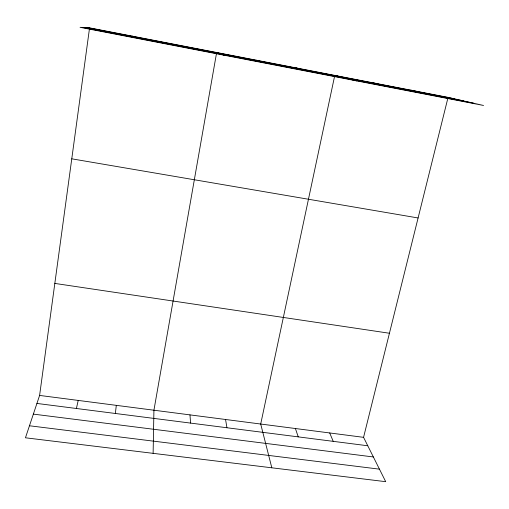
<?xml version="1.0" encoding="UTF-8"?>
<svg xmlns="http://www.w3.org/2000/svg" width="509" height="509" viewBox="0 0 509 509"><rect width="100%" height="100%" fill="white"/><g stroke="black" fill="none" stroke-linecap="round" stroke-linejoin="round"><path stroke-width="0.76" d="M153.12 453.341L153.928 410.222L216.649 52.491L223.852 55.169M115.346 413.473L116.319 405.355M448.073 97.372L363.566 437.339L385.707 481.679L25.45 437.791L39.6 395.429L89.571 27.849L448.073 97.372L483.55 105.471L80.072 27.321L89.571 27.849M76.401 408.492L78.214 400.424M131.856 36.292L132.556 36.184M29.465 425.772L379.453 469.158M33.359 414.116L373.364 456.967M36.922 403.44L367.772 445.769M39.6 395.429L363.566 437.339M54.826 283.418L389.442 333.249M71.763 158.821L418.093 217.967M87.796 27.753L454.747 98.892M85.417 27.62L463.667 100.928M82.795 27.473L473.44 103.162M410.827 90.144L416.674 91.512M373.059 82.821L378.06 84.023M356.752 80.912L334.776 75.396L260.703 424.035L271.819 467.803M295.952 67.869L299.177 68.734M256.581 60.234L258.877 60.921M174.911 44.398L175.255 44.709M329.698 432.962L333.223 441.348M295.411 428.527L298.242 436.875M225.557 419.486L226.931 427.751M189.972 414.886L190.589 423.1"/></g></svg>
